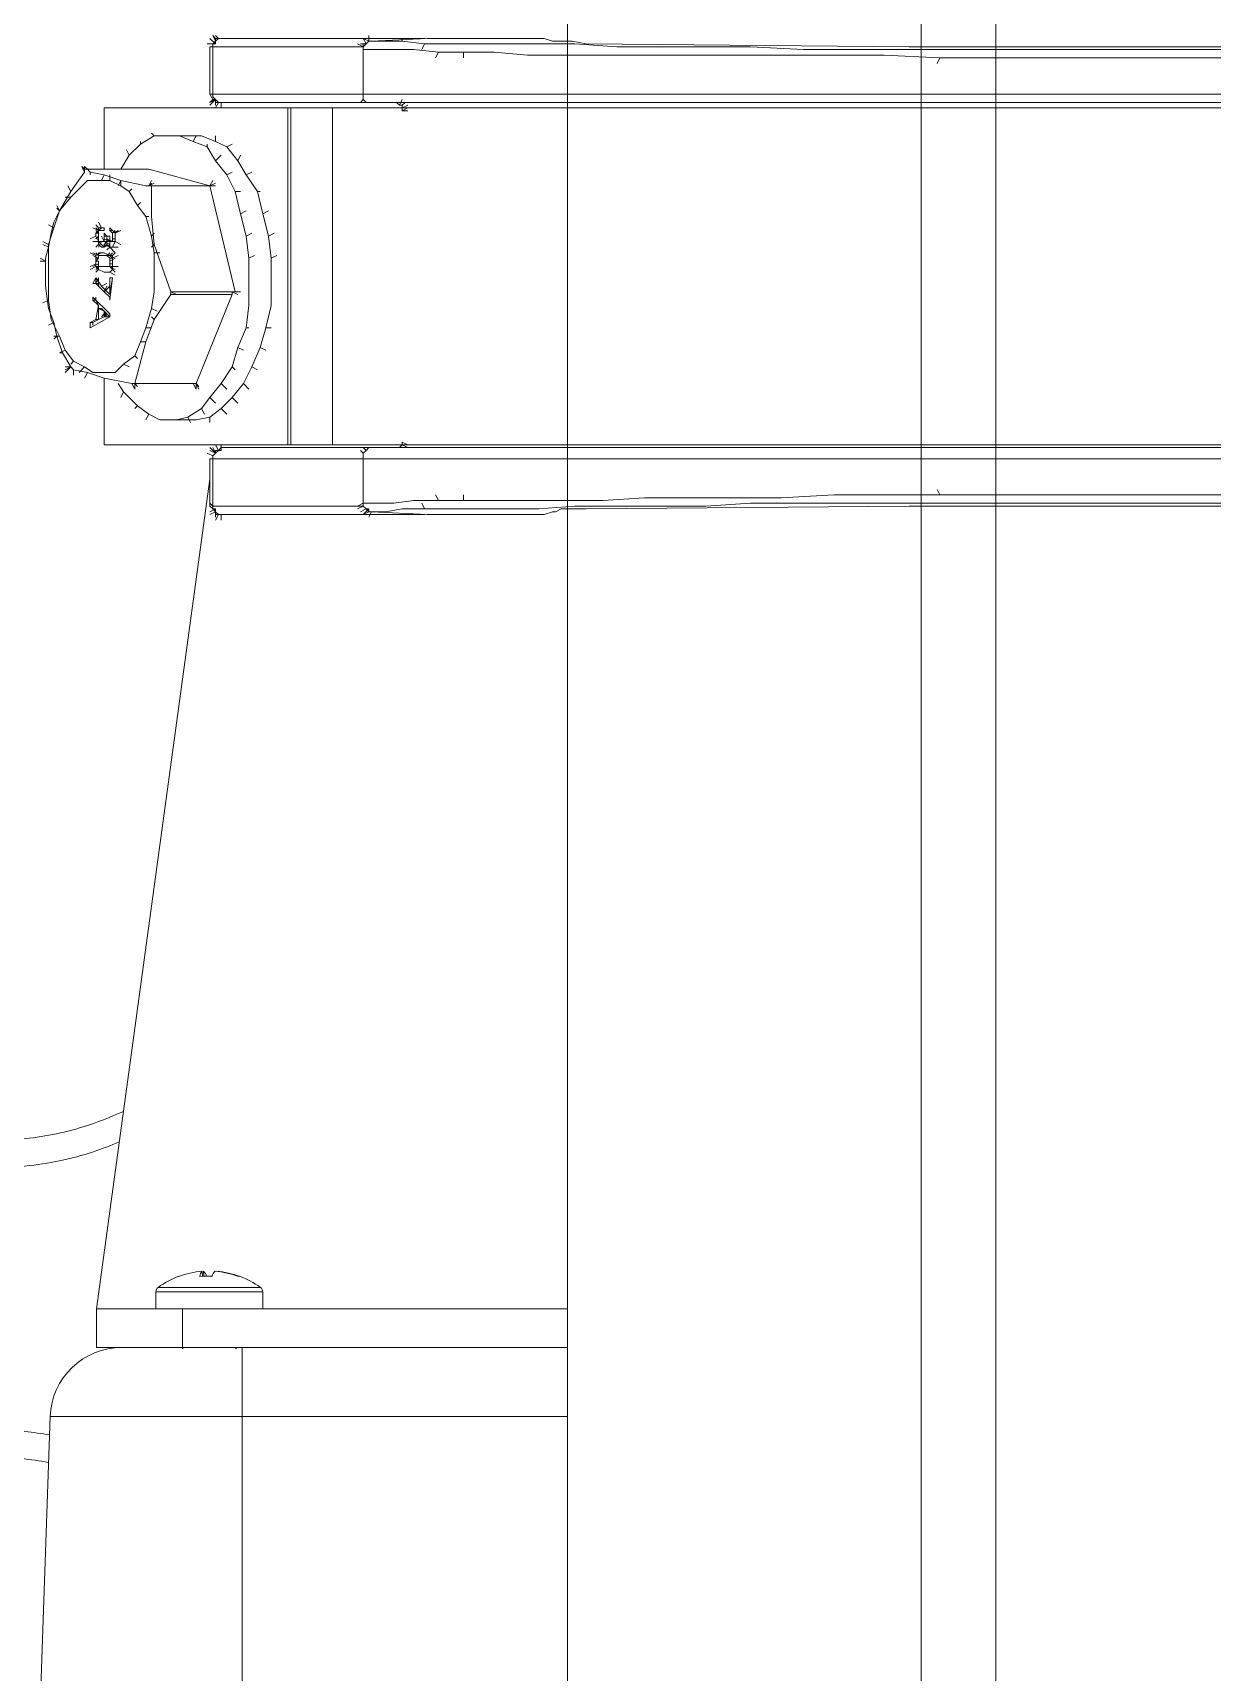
# Model space of a CAD drawing. Header units: feet. Extents: x 0 to 5170, y -254 to 1413.
# Drawn here: x 2085.85 to 2090.08, y 48.6 to 54.49 of the extents above; entities that cross this region are included whole.
import ezdxf

# ---------------------------------------------------------------- set-up
doc = ezdxf.new("R2010")
doc.units = ezdxf.units.FT
doc.header["$MEASUREMENT"] = 0
doc.layers.add('ATI CENTER SUPPORT', color=7, linetype='Continuous')

msp = doc.modelspace()

# ---------------------------------------------------------------- linework, layer by layer
at = {"layer": 'ATI CENTER SUPPORT', "color": 8, "linetype": 'Continuous', "lineweight": 15}
for p, q in [((2089.03955, 108.06425), (2089.03955, 25.40257)), ((2089.30717, 108.06425), (2089.30717, 25.40257)), ((2087.77006, 68.59497), (2087.77006, 25.40257)), ((2087.25629, 54.46628), (2086.50629, 54.46628)), ((2086.50629, 54.46628), (2086.50629, 54.44628)), ((2086.50629, 54.44628), (2086.47629, 54.44628)), ((2086.50629, 54.24628), (2086.50629, 54.22628)), ((2093.68629, 54.23628), (2086.50629, 54.23628)), ((2086.28629, 54.11628), (2086.45629, 54.11628)), ((2086.50629, 53.93628), (2086.25629, 53.93628)), ((2086.10629, 53.78628), (2086.08629, 53.78628)), ((2086.12629, 53.71628), (2086.12629, 53.75628)), ((2086.15629, 53.71628), (2086.12629, 53.71628)), ((2086.15629, 53.64628), (2086.07629, 53.64628)), ((2086.13629, 53.68628), (2086.08629, 53.68628)), ((2086.08629, 53.58628), (2086.06629, 53.58628)), ((2086.08629, 53.60628), (2086.08629, 53.57628)), ((2086.12629, 53.62628), (2086.10629, 53.62628)), ((2086.59629, 53.55628), (2086.34629, 53.55628)), ((2093.67629, 52.99628), (2086.52629, 52.99628)), ((2093.71629, 52.95628), (2086.48629, 52.95628)), ((2086.49629, 52.77628), (2086.49629, 52.96628)), ((2086.50629, 52.77628), (2086.50629, 52.74628)), ((2087.25629, 52.75628), (2086.50629, 52.75628)), ((2086.45934, 50.02025), (2086.45769, 50.03796)), ((2086.45805, 50.03756), (2086.45802, 50.03796)), ((2086.46313, 50.03796), (2086.46443, 50.02038)), ((2086.50478, 50.03796), (2086.50478, 50.03793)), ((2086.50959, 50.03753), (2086.50963, 50.03796)), ((2086.50979, 50.03751), (2086.50983, 50.03796)), ((2086.29194, 49.9637), (2086.29194, 49.90294)), ((2086.29194, 49.9637), (2086.67558, 49.9637)), ((2086.30045, 49.98036), (2086.66707, 49.98037)), ((2086.66707, 49.98037), (2086.66713, 49.98037)), ((2086.67558, 49.90294), (2086.67558, 49.9637)), ((2086.67558, 49.9637), (2086.67564, 49.9637)), ((2086.67564, 49.90294), (2086.67564, 49.9637)), ((2086.07883, 49.90294), (2087.77006, 49.90295)), ((2086.07884, 49.76461), (2086.07883, 49.90294)), ((2086.38739, 49.90294), (2086.38739, 49.76461)), ((2087.77006, 49.76462), (2086.07884, 49.76461)), ((2086.38605, 49.7621), (2086.38983, 49.75946)), ((2086.57769, 49.75946), (2086.58147, 49.7621)), ((2086.6022, 49.76461), (2086.6022, 49.51611)), ((2085.91262, 49.5161), (2085.73082, 44.30911)), ((2085.91262, 49.5161), (2087.77006, 49.51611)), ((2086.6022, 49.51611), (2086.60223, 44.23446))]:
    msp.add_line(p, q, dxfattribs=at)
for points in [[(2086.50629, 54.44628), (2086.48629, 54.46628)], [(2086.49629, 54.47628), (2086.50629, 54.45628)], [(2086.49629, 54.47628), (2086.50629, 54.46628)], [(2086.51629, 54.46628), (2086.50629, 54.47628)], [(2086.51629, 54.46628), (2086.50629, 54.45628)], [(2087.05629, 54.45628), (2087.03629, 54.46628)], [(2087.03629, 54.46628), (2087.04629, 54.44628)], [(2087.05629, 54.45628), (2087.05629, 54.47628)], [(2093.69629, 54.46628), (2092.51629, 54.46628), (2092.49629, 54.45628), (2092.42629, 54.45628), (2092.36629, 54.44628), (2091.21629, 54.43628), (2088.99629, 54.43628), (2087.83629, 54.44628), (2087.78629, 54.45628), (2087.71629, 54.45628), (2087.68629, 54.46628), (2087.26629, 54.46628), (2087.06629, 54.45628)], [(2087.17629, 54.45628), (2087.17629, 54.46628)], [(2087.03629, 54.43628), (2086.48629, 54.43628), (2086.48629, 54.26628)], [(2086.50629, 54.45628), (2086.49629, 54.44628)], [(2086.49629, 54.44628), (2086.49629, 54.25628)], [(2087.01629, 54.44628), (2087.03629, 54.43628)], [(2087.02629, 54.44628), (2087.04629, 54.44628)], [(2093.15629, 54.45628), (2093.14629, 54.45628), (2092.95629, 54.44628), (2092.40629, 54.44628), (2092.25629, 54.43628), (2091.76629, 54.43628), (2091.59629, 54.42628), (2088.61629, 54.42628), (2088.42629, 54.43628), (2087.94629, 54.43628), (2087.79629, 54.44628), (2087.25629, 54.44628), (2087.17629, 54.45628), (2087.05629, 54.45628), (2087.04629, 54.44628), (2087.03629, 54.43628)], [(2087.04629, 54.23628), (2087.03629, 54.24628), (2087.03629, 54.44628)], [(2087.03629, 54.42628), (2087.21629, 54.42628), (2087.30629, 54.41628), (2087.50629, 54.41628), (2087.62629, 54.40628), (2088.90629, 54.40628), (2089.10629, 54.39628), (2091.10629, 54.39628), (2091.29629, 54.40628), (2092.58629, 54.40628), (2092.69629, 54.41628), (2092.90629, 54.41628), (2092.98629, 54.42628), (2093.16629, 54.42628)], [(2087.24629, 54.42628), (2087.25629, 54.44628)], [(2087.30629, 54.41628), (2087.29629, 54.39628)], [(2087.39629, 54.39628), (2087.39629, 54.41628)], [(2089.10629, 54.39628), (2089.09629, 54.37628)], [(2093.71629, 54.26628), (2086.48629, 54.26628), (2086.49629, 54.24628), (2086.50629, 54.24628), (2086.51629, 54.23628)], [(2086.48629, 54.23628), (2086.50629, 54.24628)], [(2086.49629, 54.24628), (2086.48629, 54.23628)], [(2086.50629, 54.24628), (2086.48629, 54.22628)], [(2086.50629, 54.24628), (2086.49629, 54.25628)], [(2086.51629, 54.23628), (2086.50629, 54.21628)], [(2086.52629, 54.21628), (2086.52629, 54.23628)], [(2087.03629, 54.24628), (2087.02629, 54.23628)], [(2087.15629, 54.23628), (2087.16629, 54.22628), (2087.17629, 54.22628), (2087.17629, 54.20628)], [(2087.16629, 54.22628), (2087.17629, 54.24628)], [(2087.18629, 54.23628), (2087.17629, 54.22628)], [(2086.10629, 53.99628), (2086.10629, 54.21628), (2094.09629, 54.21628)], [(2086.76629, 54.21628), (2086.76629, 53.00628)], [(2086.77629, 53.00628), (2086.77629, 54.21628)], [(2086.92629, 54.21628), (2086.92629, 53.00628)], [(2087.19629, 54.22628), (2087.17629, 54.21628)], [(2087.17629, 54.20628), (2087.19629, 54.21628)], [(2087.19629, 54.20628), (2087.17629, 54.20628)], [(2086.16629, 53.99628), (2086.19629, 54.04628), (2086.23629, 54.08628), (2086.28629, 54.11628)], [(2086.27629, 54.12628), (2086.28629, 54.11628)], [(2086.37629, 54.11628), (2086.42629, 54.09628), (2086.47629, 54.07628), (2086.50629, 54.02628), (2086.54629, 53.97628), (2086.57629, 53.91628), (2086.59629, 53.83628), (2086.61629, 53.75628), (2086.62629, 53.67628), (2086.62629, 53.50628), (2086.61629, 53.42628), (2086.58629, 53.35628), (2086.56629, 53.28628), (2086.52629, 53.22628), (2086.48629, 53.17628), (2086.45629, 53.13628), (2086.40629, 53.10628), (2086.36629, 53.09628)], [(2086.43629, 54.11628), (2086.42629, 54.09628)], [(2086.45629, 54.11628), (2086.50629, 54.09628), (2086.54629, 54.07628), (2086.58629, 54.02628), (2086.61629, 53.97628), (2086.65629, 53.91628), (2086.67629, 53.83628), (2086.69629, 53.75628), (2086.70629, 53.67628), (2086.70629, 53.50628), (2086.68629, 53.42628), (2086.66629, 53.35628), (2086.63629, 53.28628), (2086.60629, 53.22628), (2086.56629, 53.17628), (2086.52629, 53.13628), (2086.48629, 53.10628), (2086.43629, 53.09628)], [(2086.50629, 54.11628), (2086.50629, 54.09628)], [(2086.19629, 54.04628), (2086.18629, 54.06628)], [(2086.23629, 54.08628), (2086.23629, 54.09628)], [(2086.47629, 54.08628), (2086.47629, 54.07628)], [(2086.54629, 54.07628), (2086.56629, 54.08628)], [(2086.20629, 53.22628), (2086.10629, 53.24628), (2086.04629, 53.26628), (2085.99629, 53.27628), (2085.98629, 53.28628), (2085.95629, 53.33628), (2085.93629, 53.39628), (2085.92629, 53.44628), (2085.90629, 53.49628), (2085.89629, 53.57628), (2085.89629, 53.67628), (2085.90629, 53.71628), (2085.91629, 53.76628), (2085.92629, 53.80628), (2085.94629, 53.84628), (2085.98629, 53.91628), (2086.03629, 53.98628), (2086.03629, 54.00628)], [(2086.03629, 53.98628), (2086.02629, 54.00628)], [(2086.03629, 53.99628), (2086.02629, 54.00628)], [(2086.03629, 54.00628), (2086.04629, 53.99628)], [(2086.03629, 53.99628), (2086.26629, 53.99628)], [(2086.04629, 53.99628), (2086.05629, 53.98628), (2086.10629, 53.97628), (2086.16629, 53.95628), (2086.25629, 53.93628)], [(2086.48629, 53.93628), (2086.26629, 53.99628)], [(2086.50629, 54.02628), (2086.52629, 54.04628)], [(2086.59629, 54.04628), (2086.58629, 54.02628)], [(2086.28629, 53.69628), (2086.28629, 53.55628), (2086.27629, 53.49628), (2086.25629, 53.42628), (2086.23629, 53.37628), (2086.21629, 53.32628), (2086.17629, 53.29628), (2086.14629, 53.26628), (2086.06629, 53.26628), (2086.03629, 53.28628), (2085.99629, 53.30628), (2085.96629, 53.34628), (2085.94629, 53.39628), (2085.91629, 53.45628), (2085.90629, 53.52628), (2085.90629, 53.72628), (2085.92629, 53.78628), (2085.94629, 53.84628), (2085.98629, 53.89628), (2086.01629, 53.92628), (2086.04629, 53.95628), (2086.12629, 53.95628), (2086.16629, 53.93628), (2086.19629, 53.91628), (2086.22629, 53.86628), (2086.25629, 53.82628), (2086.27629, 53.75628), (2086.28629, 53.69628)], [(2085.97629, 53.93628), (2085.98629, 53.91628)], [(2086.05629, 53.97628), (2086.05629, 53.98628)], [(2086.10629, 53.97628), (2086.09629, 53.95628)], [(2086.12629, 53.95628), (2086.12629, 53.97628)], [(2086.15629, 53.93628), (2086.16629, 53.95628)], [(2086.16629, 53.95628), (2086.16629, 53.93628)], [(2086.27629, 53.93628), (2086.27629, 53.82628), (2086.28629, 53.72628), (2086.34629, 53.55628), (2086.34629, 53.54628), (2086.28629, 53.45628), (2086.25629, 53.37628), (2086.21629, 53.22628)], [(2086.27629, 53.95628), (2086.26629, 53.93628)], [(2086.27629, 53.94628), (2086.26629, 53.93628)], [(2086.28629, 53.94628), (2086.26629, 53.93628)], [(2086.49629, 53.95628), (2086.48629, 53.93628)], [(2086.50629, 53.94628), (2086.48629, 53.93628)], [(2086.57629, 53.55628), (2086.48629, 53.93628)], [(2086.54629, 53.97628), (2086.56629, 53.98628)], [(2086.61629, 53.97628), (2086.63629, 53.98628)], [(2085.98629, 53.89628), (2085.96629, 53.89628)], [(2086.19629, 53.91628), (2086.20629, 53.92628)], [(2086.57629, 53.91628), (2086.59629, 53.91628)], [(2086.66629, 53.91628), (2086.65629, 53.91628)], [(2085.93629, 53.86628), (2085.94629, 53.84628)], [(2085.93629, 53.85628), (2085.94629, 53.84628)], [(2086.22629, 53.86628), (2086.23629, 53.87628)], [(2086.25629, 53.82628), (2086.26629, 53.82628)], [(2086.59629, 53.83628), (2086.61629, 53.84628)], [(2086.69629, 53.84628), (2086.67629, 53.83628)], [(2085.92629, 53.78628), (2085.90629, 53.79628)], [(2086.08629, 53.77628), (2086.06629, 53.78628)], [(2086.07629, 53.79628), (2086.08629, 53.78628)], [(2086.08629, 53.77628), (2086.07629, 53.78628)], [(2086.08629, 53.76628), (2086.07629, 53.77628)], [(2086.08629, 53.77628), (2086.07629, 53.76628), (2086.08629, 53.76628)], [(2086.08629, 53.73628), (2086.07629, 53.75628), (2086.07629, 53.76628)], [(2086.08629, 53.80628), (2086.09629, 53.78628)], [(2086.08629, 53.77628), (2086.09629, 53.78628)], [(2086.09629, 53.71628), (2086.08629, 53.72628), (2086.08629, 53.78628)], [(2086.10629, 53.78628), (2086.10629, 53.77628), (2086.08629, 53.77628)], [(2086.10629, 53.73628), (2086.10629, 53.76628), (2086.11629, 53.75628)], [(2086.13629, 53.73628), (2086.13629, 53.76628), (2086.12629, 53.77628), (2086.12629, 53.78628), (2086.13629, 53.77628)], [(2086.14629, 53.76628), (2086.13629, 53.77628), (2086.12629, 53.77628)], [(2086.13629, 53.76628), (2086.15629, 53.77628)], [(2086.14629, 53.77628), (2086.13629, 53.76628)], [(2086.14629, 53.76628), (2086.14629, 53.73628), (2086.13629, 53.71628)], [(2086.14629, 53.76628), (2086.16629, 53.77628)], [(2086.14629, 53.76628), (2086.15629, 53.77628)], [(2086.27629, 53.75628), (2086.28629, 53.76628)], [(2086.63629, 53.76628), (2086.61629, 53.75628)], [(2086.69629, 53.75628), (2086.71629, 53.76628)], [(2085.88629, 53.73628), (2085.90629, 53.72628)], [(2085.90629, 53.71628), (2085.88629, 53.72628)], [(2086.07629, 53.75628), (2086.05629, 53.74628)], [(2086.06629, 53.73628), (2086.14629, 53.73628)], [(2086.08629, 53.75628), (2086.07629, 53.74628)], [(2086.08629, 53.72628), (2086.07629, 53.71628)], [(2086.08629, 53.71628), (2086.09629, 53.73628)], [(2086.09629, 53.71628), (2086.10629, 53.71628), (2086.09629, 53.72628), (2086.08629, 53.73628)], [(2086.09629, 53.75628), (2086.10629, 53.73628)], [(2086.12629, 53.75628), (2086.10629, 53.75628)], [(2086.10629, 53.74628), (2086.12629, 53.73628)], [(2086.10629, 53.73628), (2086.12629, 53.72628)], [(2086.11629, 53.73628), (2086.10629, 53.72628), (2086.10629, 53.71628)], [(2086.10629, 53.71628), (2086.11629, 53.72628)], [(2086.10629, 53.72628), (2086.12629, 53.71628)], [(2086.10629, 53.71628), (2086.12629, 53.72628)], [(2086.12629, 53.71628), (2086.11629, 53.72628), (2086.11629, 53.75628)], [(2086.13629, 53.73628), (2086.11629, 53.74628)], [(2086.11629, 53.74628), (2086.12629, 53.73628)], [(2086.12629, 53.71628), (2086.11629, 53.70628)], [(2086.14629, 53.69628), (2086.12629, 53.71628)], [(2086.14629, 53.74628), (2086.13629, 53.74628)], [(2086.14629, 53.73628), (2086.16629, 53.72628)], [(2086.28629, 53.72628), (2086.27629, 53.71628)], [(2085.87629, 53.67628), (2085.89629, 53.66628)], [(2085.87629, 53.66628), (2085.89629, 53.66628)], [(2086.05629, 53.69628), (2086.07629, 53.68628)], [(2086.05629, 53.64628), (2086.07629, 53.65628)], [(2086.07629, 53.64628), (2086.05629, 53.63628)], [(2086.06629, 53.69628), (2086.08629, 53.68628)], [(2086.06629, 53.68628), (2086.08629, 53.67628)], [(2086.06629, 53.64628), (2086.08629, 53.65628)], [(2086.13629, 53.68628), (2086.13629, 53.63628), (2086.12629, 53.62628), (2086.10629, 53.62628), (2086.08629, 53.63628), (2086.07629, 53.64628), (2086.07629, 53.68628), (2086.09629, 53.69628)], [(2086.08629, 53.63628), (2086.08629, 53.66628), (2086.07629, 53.66628), (2086.08629, 53.67628), (2086.08629, 53.69628)], [(2086.08629, 53.68628), (2086.07629, 53.69628)], [(2086.08629, 53.67628), (2086.07629, 53.67628)], [(2086.07629, 53.63628), (2086.08629, 53.64628)], [(2086.08629, 53.69628), (2086.10629, 53.69628)], [(2086.10629, 53.69628), (2086.12629, 53.68628)], [(2086.11629, 53.68628), (2086.12629, 53.69628)], [(2086.11629, 53.68628), (2086.12629, 53.67628), (2086.13629, 53.67628)], [(2086.13629, 53.69628), (2086.12629, 53.68628)], [(2086.13629, 53.67628), (2086.12629, 53.68628)], [(2086.14629, 53.67628), (2086.12629, 53.66628)], [(2086.12629, 53.64628), (2086.12629, 53.67628)], [(2086.13629, 53.65628), (2086.12629, 53.65628)], [(2086.14629, 53.62628), (2086.12629, 53.64628)], [(2086.14629, 53.63628), (2086.12629, 53.64628)], [(2086.13629, 53.68628), (2086.14629, 53.69628)], [(2086.15629, 53.68628), (2086.13629, 53.67628)], [(2086.28629, 53.69628), (2086.30629, 53.69628)], [(2086.62629, 53.67628), (2086.64629, 53.68628)], [(2086.70629, 53.67628), (2086.72629, 53.68628)], [(2086.06629, 53.58628), (2086.07629, 53.60628), (2086.07629, 53.58628)], [(2086.07629, 53.62628), (2086.08629, 53.63628)], [(2086.08629, 53.60628), (2086.07629, 53.58628)], [(2086.07629, 53.60628), (2086.09629, 53.57628), (2086.12629, 53.54628), (2086.12629, 53.60628), (2086.13629, 53.60628), (2086.12629, 53.52628), (2086.12629, 53.53628), (2086.10629, 53.55628), (2086.08629, 53.57628), (2086.07629, 53.58628)], [(2086.11629, 53.58628), (2086.09629, 53.57628)], [(2086.12629, 53.62628), (2086.14629, 53.61628)], [(2086.12629, 53.54628), (2086.13629, 53.60628)], [(2086.13629, 53.63628), (2086.14629, 53.62628)], [(2085.90629, 53.52628), (2085.88629, 53.51628)], [(2086.07629, 53.52628), (2086.06629, 53.52628)], [(2086.10629, 53.46628), (2086.08629, 53.45628), (2086.08629, 53.50628), (2086.07629, 53.52628), (2086.07629, 53.53628)], [(2086.11629, 53.57628), (2086.10629, 53.55628)], [(2086.12629, 53.57628), (2086.10629, 53.55628)], [(2086.34629, 53.54628), (2086.56629, 53.54628), (2086.56629, 53.55628)], [(2086.36629, 53.54628), (2086.34629, 53.55628)], [(2086.43629, 53.22628), (2086.56629, 53.54628)], [(2086.56629, 53.55628), (2086.58629, 53.54628)], [(2086.12629, 53.46628), (2086.11629, 53.47628), (2086.10629, 53.48628), (2086.09629, 53.49628), (2086.08629, 53.49628), (2086.10629, 53.48628)], [(2086.10629, 53.47628), (2086.09629, 53.46628)], [(2086.10629, 53.48628), (2086.11629, 53.46628)], [(2086.10629, 53.48628), (2086.10629, 53.46628)], [(2086.10629, 53.47628), (2086.11629, 53.46628)], [(2086.11629, 53.47628), (2086.10629, 53.46628)], [(2086.12629, 53.46628), (2086.10629, 53.46628)], [(2086.29629, 53.48628), (2086.27629, 53.49628)], [(2086.27629, 53.46628), (2086.28629, 53.45628)], [(2085.92629, 53.44628), (2085.90629, 53.43628)], [(2086.06629, 53.44628), (2086.05629, 53.44628)], [(2086.06629, 53.43628), (2086.06629, 53.44628), (2086.08629, 53.45628)], [(2086.08629, 53.45628), (2086.07629, 53.45628)], [(2086.27629, 53.42628), (2086.25629, 53.42628)], [(2086.62629, 53.42628), (2086.61629, 53.42628)], [(2086.68629, 53.42628), (2086.70629, 53.42628)], [(2085.94629, 53.39628), (2085.92629, 53.39628)], [(2085.92629, 53.38628), (2085.93629, 53.39628)], [(2086.23629, 53.37628), (2086.25629, 53.37628)], [(2086.58629, 53.35628), (2086.60629, 53.34628)], [(2086.66629, 53.35628), (2086.68629, 53.34628)], [(2085.94629, 53.33628), (2085.96629, 53.34628)], [(2085.95629, 53.33628), (2085.94629, 53.33628)], [(2085.98629, 53.29628), (2085.99629, 53.30628)], [(2086.19629, 53.28628), (2086.17629, 53.29628)], [(2086.21629, 53.32628), (2086.22629, 53.31628)], [(2085.98629, 53.28628), (2085.96629, 53.26628)], [(2085.96629, 53.27628), (2085.98629, 53.28628)], [(2085.96629, 53.28628), (2085.98629, 53.28628)], [(2085.99629, 53.27628), (2085.99629, 53.25628)], [(2086.01629, 53.26628), (2086.03629, 53.28628)], [(2086.04629, 53.26628), (2086.03629, 53.24628)], [(2094.09629, 53.00628), (2086.10629, 53.00628), (2086.10629, 53.24628)], [(2086.57629, 53.27628), (2086.56629, 53.28628)], [(2086.63629, 53.28628), (2086.65629, 53.27628)], [(2086.43629, 53.09628), (2086.30629, 53.09628), (2086.26629, 53.11628), (2086.22629, 53.14628), (2086.17629, 53.19628), (2086.15629, 53.22628)], [(2086.17629, 53.19628), (2086.16629, 53.17628)], [(2086.20629, 53.22628), (2086.21629, 53.20628)], [(2086.20629, 53.22628), (2086.43629, 53.22628)], [(2086.21629, 53.22628), (2086.22629, 53.21628)], [(2086.21629, 53.20628), (2086.21629, 53.22628)], [(2086.42629, 53.22628), (2086.43629, 53.20628)], [(2086.43629, 53.22628), (2086.43629, 53.20628)], [(2086.44629, 53.20628), (2086.43629, 53.22628)], [(2086.44629, 53.21628), (2086.43629, 53.22628)], [(2086.48629, 53.17628), (2086.50629, 53.15628)], [(2086.52629, 53.22628), (2086.54629, 53.20628)], [(2086.58629, 53.15628), (2086.56629, 53.17628)], [(2086.60629, 53.22628), (2086.62629, 53.20628)], [(2086.22629, 53.14628), (2086.21629, 53.13628)], [(2086.26629, 53.11628), (2086.25629, 53.09628)], [(2086.45629, 53.13628), (2086.46629, 53.11628)], [(2086.54629, 53.11628), (2086.52629, 53.13628)], [(2086.40629, 53.10628), (2086.41629, 53.08628)], [(2086.48629, 53.08628), (2086.48629, 53.10628)], [(2086.48629, 52.99628), (2086.50629, 52.97628)], [(2086.49629, 52.99628), (2086.50629, 52.97628)], [(2086.49629, 52.96628), (2086.50629, 52.97628), (2086.51629, 52.98628), (2086.52629, 52.99628)], [(2086.51629, 52.98628), (2086.50629, 53.00628)], [(2086.52629, 53.00628), (2086.52629, 52.98628), (2086.50629, 52.98628), (2086.50629, 52.97628)], [(2087.05629, 52.99628), (2087.04629, 52.98628), (2087.03629, 52.97628)], [(2087.03629, 52.99628), (2087.04629, 52.98628)], [(2087.17629, 53.01628), (2087.17629, 53.00628), (2087.16629, 52.99628)], [(2087.19629, 53.00628), (2087.17629, 53.01628)], [(2087.17629, 53.00628), (2087.19629, 52.99628)], [(2086.47629, 52.97628), (2086.49629, 52.96628)], [(2086.48629, 52.98628), (2086.50629, 52.97628)], [(2086.50629, 52.76628), (2086.49629, 52.77628), (2086.48629, 52.78628), (2086.48629, 52.95628)], [(2087.03629, 52.97628), (2087.02629, 52.98628)], [(2087.03629, 52.97628), (2087.03629, 52.78628), (2087.04629, 52.77628), (2087.05629, 52.77628), (2087.05629, 52.76628)], [(2086.48629, 52.88314), (2086.07883, 49.90294)], [(2087.03629, 52.79628), (2087.14629, 52.79628), (2087.21629, 52.80628), (2087.89629, 52.80628), (2088.04629, 52.81628), (2088.53629, 52.81628), (2088.72629, 52.82628), (2091.48629, 52.82628), (2091.66629, 52.81628), (2092.16629, 52.81628), (2092.31629, 52.80628), (2092.98629, 52.80628), (2093.05629, 52.79628), (2093.16629, 52.79628)], [(2087.29629, 52.82628), (2087.30629, 52.80628)], [(2087.39629, 52.80628), (2087.39629, 52.82628)], [(2089.09629, 52.84628), (2089.10629, 52.82628)], [(2086.48629, 52.79628), (2086.49629, 52.78628), (2087.03629, 52.78628)], [(2086.48629, 52.76628), (2086.50629, 52.77628)], [(2086.48629, 52.75628), (2086.50629, 52.76628)], [(2086.50629, 52.77628), (2086.49629, 52.77628)], [(2086.51629, 52.75628), (2086.50629, 52.76628)], [(2087.01629, 52.78628), (2087.03629, 52.79628)], [(2087.01629, 52.77628), (2087.03629, 52.78628)], [(2087.02629, 52.76628), (2087.04629, 52.77628)], [(2087.03629, 52.75628), (2087.05629, 52.77628)], [(2087.03629, 52.75628), (2087.05629, 52.76628)], [(2093.16629, 52.78628), (2093.15629, 52.77628), (2093.15629, 52.76628), (2093.09629, 52.76628), (2093.03629, 52.77628), (2092.53629, 52.77628), (2092.40629, 52.78628), (2091.94629, 52.78628), (2091.76629, 52.79628), (2088.42629, 52.79628), (2088.26629, 52.78628), (2087.79629, 52.78628), (2087.66629, 52.77628), (2087.17629, 52.77628), (2087.11629, 52.76628), (2087.05629, 52.76628), (2087.04629, 52.77628)], [(2087.06629, 52.76628), (2087.05629, 52.74628)], [(2087.06629, 52.76628), (2087.26629, 52.75628)], [(2087.24629, 52.79628), (2087.25629, 52.77628)], [(2087.26629, 52.75628), (2087.68629, 52.75628), (2087.71629, 52.76628), (2087.72629, 52.76628), (2087.74629, 52.77628), (2087.83629, 52.77628), (2088.99629, 52.78628), (2091.21629, 52.78628), (2092.36629, 52.77628), (2092.45629, 52.77628), (2092.47629, 52.76628), (2092.49629, 52.76628), (2092.51629, 52.75628)], [(2086.50629, 52.73628), (2086.51629, 52.75628)], [(2086.52629, 52.73628), (2086.52629, 52.75628)]]:
    msp.add_lwpolyline(points, dxfattribs=at)
msp.add_lwpolyline([(2086.06629, 53.53628), (2086.12629, 53.47628), (2086.12629, 53.46628), (2086.05629, 53.42628), (2086.05629, 53.44628), (2086.07629, 53.45628), (2086.08629, 53.50628), (2086.06629, 53.52628)], close=True, dxfattribs=at)
at = {"layer": 'ATI CENTER SUPPORT', "color": 8, "linetype": 'Continuous', "lineweight": 15, "flags": 128}
msp.add_lwpolyline([(2086.37625, 50.02044), (2086.37572, 50.0204), (2086.37559, 50.02037)], dxfattribs=at)
at = {"layer": 'ATI CENTER SUPPORT', "color": 8, "linetype": 'Continuous', "lineweight": 15}
for centre, radius, start, end in [((2086.48376, 49.72707), 0.31267, 110.344955, 125.892929), ((2086.48088, 49.73102), 0.30781, 94.319595, 110.256067), ((2086.37603, 50.01766), 0.00275, 99.369333, 128.906907), ((2086.48191, 50.01607), 0.03265, 137.885061, 173.435542), ((2086.47131, 49.64664), 0.3738, 86.651678, 93.348998), ((2086.43583, 50.0085), 0.04017, 16.343785, 47.183191), ((2086.49626, 49.64564), 0.3748, 90.219099, 91.911496), ((2086.53169, 50.0085), 0.04017, 132.817486, 163.656892), ((2086.48085, 49.72728), 0.31158, 69.859781, 85.666886), ((2086.48665, 49.73102), 0.30781, 69.74461, 85.681082), ((2086.59067, 50.01517), 0.00528, 61.229313, 118.771363), ((2086.48382, 49.72707), 0.31267, 54.107747, 69.67861), ((2086.48376, 49.72707), 0.31267, 54.107747, 69.655722), ((2086.31251, 49.9637), 0.02057, 125.892929, 180.000338), ((2086.65501, 49.9637), 0.02057, 0.000338, 54.107747), ((2086.65507, 49.9637), 0.02057, 0.000338, 54.107747), ((2086.16995, 49.50712), 0.25749, 90.000338, 178.000338)]:
    msp.add_arc(centre, radius, start, end, dxfattribs=at)
for points, knots in [([(2085.36032, 50.55205), (2085.43413, 50.53547), (2085.58189, 50.50229), (2085.80991, 50.50681), (2086.01062, 50.54384), (2086.12836, 50.59155), (2086.1758, 50.6122)], [0, 0, 0, 0, 0.2503621, 0.50115165, 0.7514407, 0.9228652, 0.9228652, 0.9228652, 0.9228652]), ([(2085.32628, 50.4615), (2085.4074, 50.44215), (2085.57023, 50.40328), (2085.82293, 50.40841), (2086.02146, 50.44755), (2086.13029, 50.48979), (2086.16084, 50.50271)], [0, 0, 0, 0, 0.24906846, 0.5000012, 0.75105794, 0.85050416, 0.85050416, 0.85050416, 0.85050416]), ([(2086.16995, 49.76461), (2086.17135, 49.76461), (2086.17424, 49.76461), (2086.19829, 49.76461), (2086.23817, 49.76461), (2086.29439, 49.76461), (2086.3635, 49.76461), (2086.44097, 49.76461), (2086.52153, 49.76461), (2086.57584, 49.76461), (2086.6022, 49.76461)], [0, 0, 0, 0, 0.1165167, 0.2400116, 0.3686417, 0.5000002, 0.63136, 0.75999, 0.8834872, 1, 1, 1, 1]), ([(2085.91032, 49.45015), (2085.88109, 49.45528), (2085.76829, 49.47098), (2085.57023, 49.47499), (2085.4074, 49.43613), (2085.32628, 49.41677)], [0.41133796, 0.41133796, 0.41133796, 0.41133796, 0.49999881, 0.75093154, 1, 1, 1, 1]), ([(2085.90688, 49.3517), (2085.87464, 49.35752), (2085.76689, 49.37232), (2085.58189, 49.37598), (2085.43413, 49.34281), (2085.36032, 49.32623)], [0.39033106, 0.39033106, 0.39033106, 0.39033106, 0.49884839, 0.74963791, 1, 1, 1, 1])]:
    msp.add_open_spline(points, degree=3, knots=knots, dxfattribs=at)

doc.saveas('drawing.dxf')
